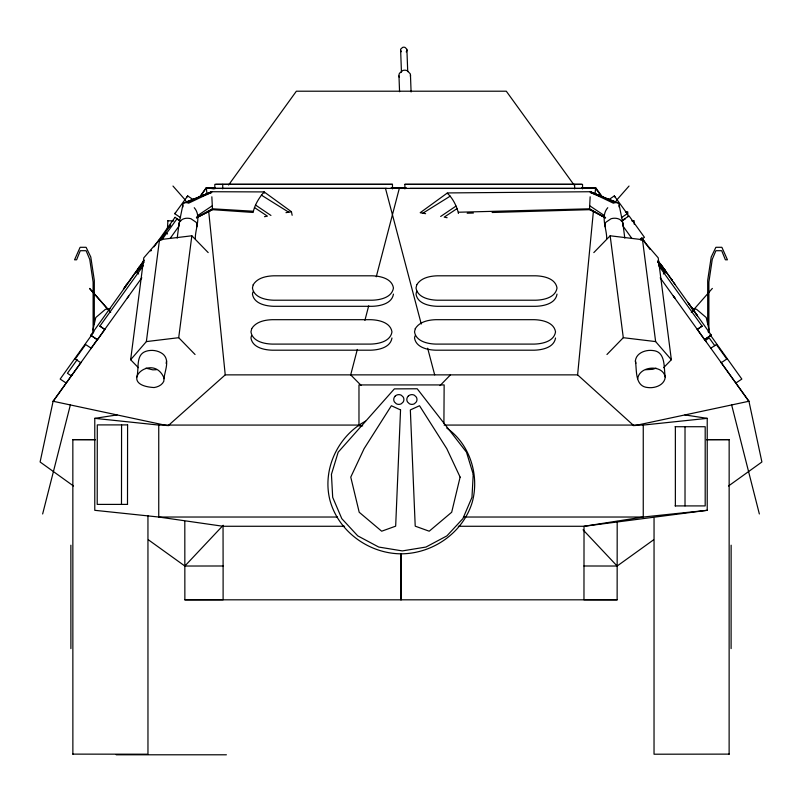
<?xml version="1.0" encoding="UTF-8"?>
<svg xmlns="http://www.w3.org/2000/svg" width="802" height="802" viewBox="0 0 802 802"><rect width="100%" height="100%" fill="white"/><g stroke="black" fill="none" stroke-linecap="round" stroke-linejoin="round"><path stroke-width="1.2" d="M104.721 329.652L97.453 339.817L90.706 335.246L97.453 339.707M104.721 329.421L99.849 326.113L104.721 329.351M121.483 504.398L121.573 424.9M127.498 504.398L127.588 424.9M167.899 220.761L173.703 220.961M175.067 217.382L179.889 220.57M176.941 218.846L179.859 220.851L176.941 218.846L161.663 240.159M222.725 184.35L222.725 188.891M392.469 188.891L392.469 184.28L215.748 184.3M184.811 521.44L184.861 599.816L617.139 599.816L617.189 521.44M675.364 505.912L675.364 426.724M685.018 505.912L685.018 426.724M458.303 526.272L584.026 526.282L707.224 510.313L707.224 418.353L684.948 414.925M617.139 599.816L583.966 599.776L584.026 526.282L643.254 517.029L707.224 510.313M443.907 423.396L444.148 384.93L358.975 384.93L358.975 425.872L362.674 425.872M589.5 209.202L605.62 217.743M590.152 196.801L589.48 209.673L492.127 212.49M167.407 229.252L167.899 220.68M624.798 238.134L622.933 223.668L618.903 203.818L618.081 202.876L615.234 202.555L590.392 191.728L447.436 192.931L420.178 212.72L425.611 213.673M633.981 425.812L577.61 374.865L593.45 210.786M595.014 194.625L595.615 187.608L581.891 187.608M619.064 206.956L619.244 205.212M138.395 367.697L130.646 359.737L143.789 257.833L159.508 239.688L191.838 235.788L208.189 252.59M136.761 377.191C139.388 368.94 135.207 354.855 145.944 351.296C151.488 349.512 157.814 350.364 162.565 353.762C171.107 360.429 163.658 372.459 163.839 381.201C162.144 385.04 158.034 386.945 154.094 387.546C114.666 385.14 153.342 350.644 164.3 378.714M130.646 359.737L146.365 341.592L159.508 239.688M177.202 238.134L179.067 223.668L183.097 203.818L183.919 202.876L205.883 194.736M195.046 354.494L178.706 337.692L191.838 235.788M195.307 238.806C195.046 228.831 201.823 216.35 194.244 207.708M292.149 215.277L291.427 211.718L264.159 191.919C259.166 197.573 254.445 205.192 253.171 212.46L212.52 209.673L196.38 217.743M264.269 193.162L264.159 191.919L211.608 191.728L186.766 202.555L183.919 202.876M635.395 360.87C636.207 352.87 645.74 349.602 652.728 350.514C666.131 351.476 663.645 367.988 665.239 377.191C664.427 385.181 654.893 388.459 647.906 387.546C634.502 386.584 636.988 370.073 635.395 360.87L635.866 363.366M637.7 378.714C639.254 365.902 662.993 363.958 665.239 377.191M166.134 363.366L166.605 360.87M71.99 374.985L53.092 401.361L40.1 461.992L73.503 486.002M252.921 291.998L252.44 294.103C253.933 303.637 265.612 306.083 273.733 306.304L372.158 306.304C380.288 306.083 391.957 303.637 393.451 294.103M251.437 335.888L250.956 337.993C252.45 347.527 264.129 349.973 272.249 350.193L370.674 350.193C378.795 349.973 390.474 347.527 391.967 337.993M416.739 290.946L416.017 294.103C417.511 303.637 429.18 306.083 437.311 306.304L535.726 306.304C543.856 306.083 555.525 303.637 557.019 294.103M415.015 335.888L414.524 337.993C416.017 347.527 427.697 349.973 435.817 350.193L534.242 350.193C542.373 349.973 554.042 347.527 555.535 337.993M212.299 205.773L212.51 209.543L196.55 217.853L197.713 215.517L212.299 205.773L211.848 196.801M728.497 486.002L761.9 461.992L748.938 401.251L660.186 277.803M42.646 513.972L70.446 404.609M357.321 349.431L350.695 374.865L361.111 385.411M364.9 320.379L368.689 305.853M376.258 276.79L399.306 188.41L401 187.608M708.106 331.858L709.038 329.772L706.231 317.562L696.507 309.271L691.815 308.83M406.193 51.909L406.624 51.278A2.927 2.777 -2 0 0 406.734 49.072L405.1 47.458A3.268 3.098 -2 0 0 402.684 47.378L400.91 48.872A2.927 2.777 -2 0 0 400.81 51.067M126.505 284.83L126.104 285.382L126.445 284.91M150.846 250.785L151.207 250.294L150.816 250.825M144.19 260.069L123.438 289.121L127.468 283.497M138.255 268.409L139.428 266.755M90.706 335.366L143.959 260.78M153.984 246.876L175.067 217.262M93.383 332.609L60.16 379.075L66.205 383.065M138.696 269.552L141.683 265.181M159.528 240.199L161.683 237.191M144.21 262.003L136.621 272.64L138.636 273.973M159.528 240.58L170.706 224.951L169.162 227.106M159.909 240.6L165.583 232.68L167.518 233.963M90.766 348.73L97.263 339.637M127.267 298.123L128.721 296.088M99.849 326.183L143.488 265.392M77.223 359.627L67.418 373.271L71.358 375.887L81.172 362.253M53.092 401.361L141.814 277.803M170.104 238.465L178.906 226.194M180.62 217.653L174.766 213.723L187.698 195.939L193.553 199.878M228.59 185.021L296.369 91.207L506.303 91.207L574.092 185.021M199.878 196.55L206.385 187.608L215.126 187.608M199.878 197.352L206.385 187.608L213.783 188.891M175.638 212.53L174.766 213.723M186.836 197.132L187.698 195.939M607.756 207.708C600.177 216.35 606.954 228.831 606.693 238.806M447.195 193.212C452.338 197.442 457.1 206.545 458.423 213.472M616.267 200.55L629.029 186.044M691.284 312.389L712.356 288.409M148.42 539.836L184.861 566.032L223.217 525.27M440.037 385.602L450.463 374.865M593.811 252.59L610.162 235.788L642.492 239.688L658.211 257.833L671.354 359.737L663.605 367.697M606.954 354.494L623.294 337.692L610.162 235.788M168.019 425.812L225.232 374.865L577.61 374.865M583.966 565.991L617.139 566.032L653.58 539.836M365.572 421.16C337.782 436.067 322.063 469.471 329.953 500.268C338.354 531.315 368.339 553.19 400.188 553.821C432.077 554.152 462.734 533.23 472.177 502.453C479.706 475.516 469.992 444.128 446.724 428.037M440.659 216.47L455.977 206.114M608.447 199.878L614.302 195.939L627.234 213.723L621.38 217.653M622.011 220.6L629.049 215.918L644.447 237.332L640.427 240.009M697.279 329.351L702.151 326.113L697.279 329.421L704.547 339.637L711.294 335.066L704.547 339.527M705.249 340.559L709.199 337.933L714.803 345.732M710.793 348.238L716.356 344.529L726.782 359.035L721.219 362.735M457.14 208.56L444.188 217.141L447.115 217.713M663.364 273.973L665.379 272.64L658.141 262.334M735.795 383.065L741.84 379.075L710.061 334.635M422.905 213.182L450.243 196.119M197.372 216.911L212.46 208.811L253.071 211.217M211.628 192.209L188.6 203.187L186.766 202.555L211.608 191.728M185.172 202.445L211.618 191.868M291.266 211.778L285.983 212.66M208.189 193.883L211.658 192.6M656.056 368.158L652.728 369.311L645.6 369.712M635.194 425.551L748.938 401.251M400.719 599.816L401.04 553.581L401.281 599.816M264.49 216.7L267.417 216.139L254.465 207.558M344.579 526.272L223.046 526.272L158.746 517.029L94.776 510.313L94.776 418.353L117.052 414.925M146.365 341.592L178.706 337.692M444.107 425.07L643.254 425.07L707.224 418.353M110.185 308.83L105.493 309.271L95.769 317.562L92.962 329.772L93.894 331.858M625.39 211.888L627.705 211.738L627.986 216.63M631.775 220.871L634.101 220.68L634.312 224.4M156.4 369.712L152.831 369.842L145.944 368.158M467.165 213.212L473.401 213.031M458.533 212.229L589.54 208.811L605.45 217.853L589.49 209.543M404.89 188.891L404.89 184.28L581.61 184.3M392.469 184.39L214.816 184.37L214.816 188.881M404.89 184.39L582.543 184.37L582.543 188.881M391.206 187.608L405.992 187.608M392.368 188.049L405.912 188.049M215.568 188.41L387.035 188.41M410.073 188.41L585.209 188.41M127.628 424.9L97.293 424.9L97.212 504.398L127.548 504.398M94.776 418.353L158.746 425.07L360.038 425.07M675.083 426.724L705.189 426.724L705.189 505.912L675.083 505.912M95.388 439.626L72.842 439.596L72.872 754.211M706.612 439.626L729.158 439.596L729.128 754.211M72.862 439.656L95.398 439.686M706.602 439.686L729.138 439.656M337.532 517.029L158.746 517.029L158.746 425.07M464.147 517.029L643.254 517.029L643.254 425.07M184.861 566.032L223.106 565.991L223.046 526.272M184.861 599.816L223.106 599.776L223.106 565.991M72.842 754.121L147.969 754.211L147.949 515.716M729.158 754.121L654.031 754.211L654.051 518.222M116.19 754.792L226.395 754.792M582.362 187.608L584.618 187.608M623.294 337.692L655.635 341.592L671.354 359.737M53.062 401.251L166.806 425.551M590.342 192.6L593.811 193.883M596.117 194.746L618.081 202.876M590.382 191.868L616.828 202.445M590.392 191.728L615.234 202.555L613.4 203.187L590.372 192.209M261.362 195.117L288.69 212.179M91.207 348.238L85.644 344.529L75.218 359.035L80.781 362.735M589.701 205.773L604.287 215.517L604.628 216.911M255.617 205.101L270.936 215.457M583.044 529.801L617.139 566.032M172.971 186.044L185.733 200.55M89.644 288.409L110.716 312.359M89.664 288.63L109.112 310.725M595.615 187.608L602.122 196.55M602.122 197.352L595.615 188.41L206.385 188.41L207.016 194.625M615.164 197.132L614.302 195.939M626.372 212.53L627.234 213.723M661.038 264.67L660.808 264.359M662.091 266.164L662.993 267.417M670.823 278.364L671.224 278.916M642.983 239.577L641.68 237.773L650.001 249.432M664.367 269.482L665.921 271.507M671.845 279.798L672.497 280.71L671.675 279.547M691.585 307.577L693.519 310.274M658.512 265.392L702.151 326.183M622.803 225.823L631.906 238.485M660.888 264.439L672.307 280.419M657.941 260.54L711.294 335.186M687.996 302.565L697.449 315.767M641.039 238.384L642.472 240.389M641.039 238.575L642.472 240.58M673.64 296.289L675.073 298.294M704.737 339.637L706.181 341.652M720.627 361.852L748.908 401.361M673.279 295.908L674.733 297.943M660.708 264.219L661.51 265.342M664.968 270.184L665.449 270.855M692.918 309.422L688.677 303.477M697.038 315.186L693.008 309.532M642.552 239.006L645.891 243.678M663.264 267.988L665.079 270.525M673.5 282.234L674.963 284.299M657.79 261.823L665.379 272.449M657.79 262.003L665.379 272.64M400.81 51.067L401.19 51.739M385.491 188.41L421.261 324.008M427.656 348.228L434.674 374.865M731.554 404.609L759.354 513.972M642.492 239.688L655.635 341.592M208.65 210.786L225.232 374.865M182.756 205.212L182.936 206.956M410.464 74.967L411.095 91.979M406.905 49.804L407.727 71.558M400.629 50.336L401.451 72.1M398.975 75.939L399.566 91.739M731.133 545.2L731.103 648.607M708.888 332.75L708.888 282.063L712.256 259.357L715.895 250.705L721.72 250.705L725.389 259.808L727.444 259.808L721.88 247.297L715.895 247.297L711.214 257.021L707.695 280.289L707.695 323.787M574.633 184.37L574.633 188.891M94.305 323.787L94.305 280.289L90.786 257.021L86.105 247.297L80.12 247.297L74.556 259.808L76.611 259.808L80.28 250.705L86.105 250.705L89.744 259.357L93.112 282.063L93.112 332.75M70.867 545.2L70.897 648.607M179.217 225.332A8.381 6.115 6.8 0 1 179.538 222.064L182.144 219.477L184.099 218.675A9.343 6.827 6.8 0 1 190.966 218.756L196.119 222.264A8.381 6.115 6.8 0 1 196.55 227.146M622.783 225.332A8.381 6.115 -6.8 0 0 622.462 222.064L619.856 219.477L617.901 218.675A9.343 6.827 -6.8 0 0 611.034 218.756L605.881 222.264A8.381 6.115 -6.8 0 0 605.45 227.146M399.306 77.283A5.353 5.083 -2 0 1 399.496 73.263L402.744 70.526A5.975 5.674 -2 0 1 407.145 70.676L410.133 73.634A5.353 5.083 -2 0 1 410.403 76.34M400.549 409.922L395.667 526.162L381.672 531.205L359.196 512.247L350.765 477.11L364.098 448.679L391.376 405.732L400.549 409.922M473.23 474.323L471.967 497.34L462.864 518.653L446.925 535.866L425.962 547.044L402.333 550.914L378.704 547.044L357.742 535.866L341.802 518.653L332.69 497.34L331.437 474.323L338.173 452.208L394.373 388.88L417.21 388.769L466.493 452.208L473.23 474.323M253.171 284.85L252.44 288.008C253.933 297.532 265.612 299.988 273.733 300.209L372.158 300.209C380.288 299.988 391.957 297.532 393.451 288.008C391.957 278.474 380.288 276.028 372.158 275.808L273.733 275.808C266.204 276.048 257.312 277.853 253.171 284.85M251.678 328.74L250.956 331.898C252.45 341.421 264.129 343.878 272.249 344.098L370.674 344.098C378.795 343.878 390.474 341.421 391.967 331.898C390.474 322.364 378.795 319.918 370.674 319.687L272.249 319.687C264.71 319.938 255.828 321.742 251.678 328.74M416.739 284.85L416.017 288.008C417.511 297.532 429.18 299.988 437.311 300.209L535.726 300.209C543.856 299.988 555.525 297.532 557.019 288.008C555.525 278.474 543.856 276.028 535.726 275.808L437.311 275.808C429.772 276.048 420.88 277.853 416.739 284.85M415.256 328.74L414.524 331.898C416.017 341.421 427.697 343.878 435.817 344.098L534.242 344.098C542.373 343.878 554.042 341.421 555.535 331.898C554.042 322.364 542.373 319.918 534.242 319.687L435.817 319.687C428.288 319.938 419.396 321.742 415.256 328.74M460.117 477.11L451.686 512.247L429.21 531.205L415.215 526.162L410.343 409.922L419.516 405.732L446.794 448.679L460.117 477.11M395.236 396.058L394.424 397.07A4.722 4.722 0 0 0 394.424 401.952L396.288 403.737A5.243 5.243 0 0 0 401.361 403.737L403.216 401.952A4.722 4.722 0 0 0 403.216 397.07L401.361 395.276A5.243 5.243 0 0 0 396.288 395.286L395.236 396.058M408.318 396.058L407.506 397.07A4.722 4.722 0 0 0 407.506 401.952L409.371 403.737A5.243 5.243 0 0 0 414.444 403.737L416.298 401.952A4.722 4.722 0 0 0 416.298 397.07L414.444 395.276A5.243 5.243 0 0 0 409.371 395.286L408.318 396.058M625.059 218.846L623.114 220.139L625.059 218.846"/></g></svg>
